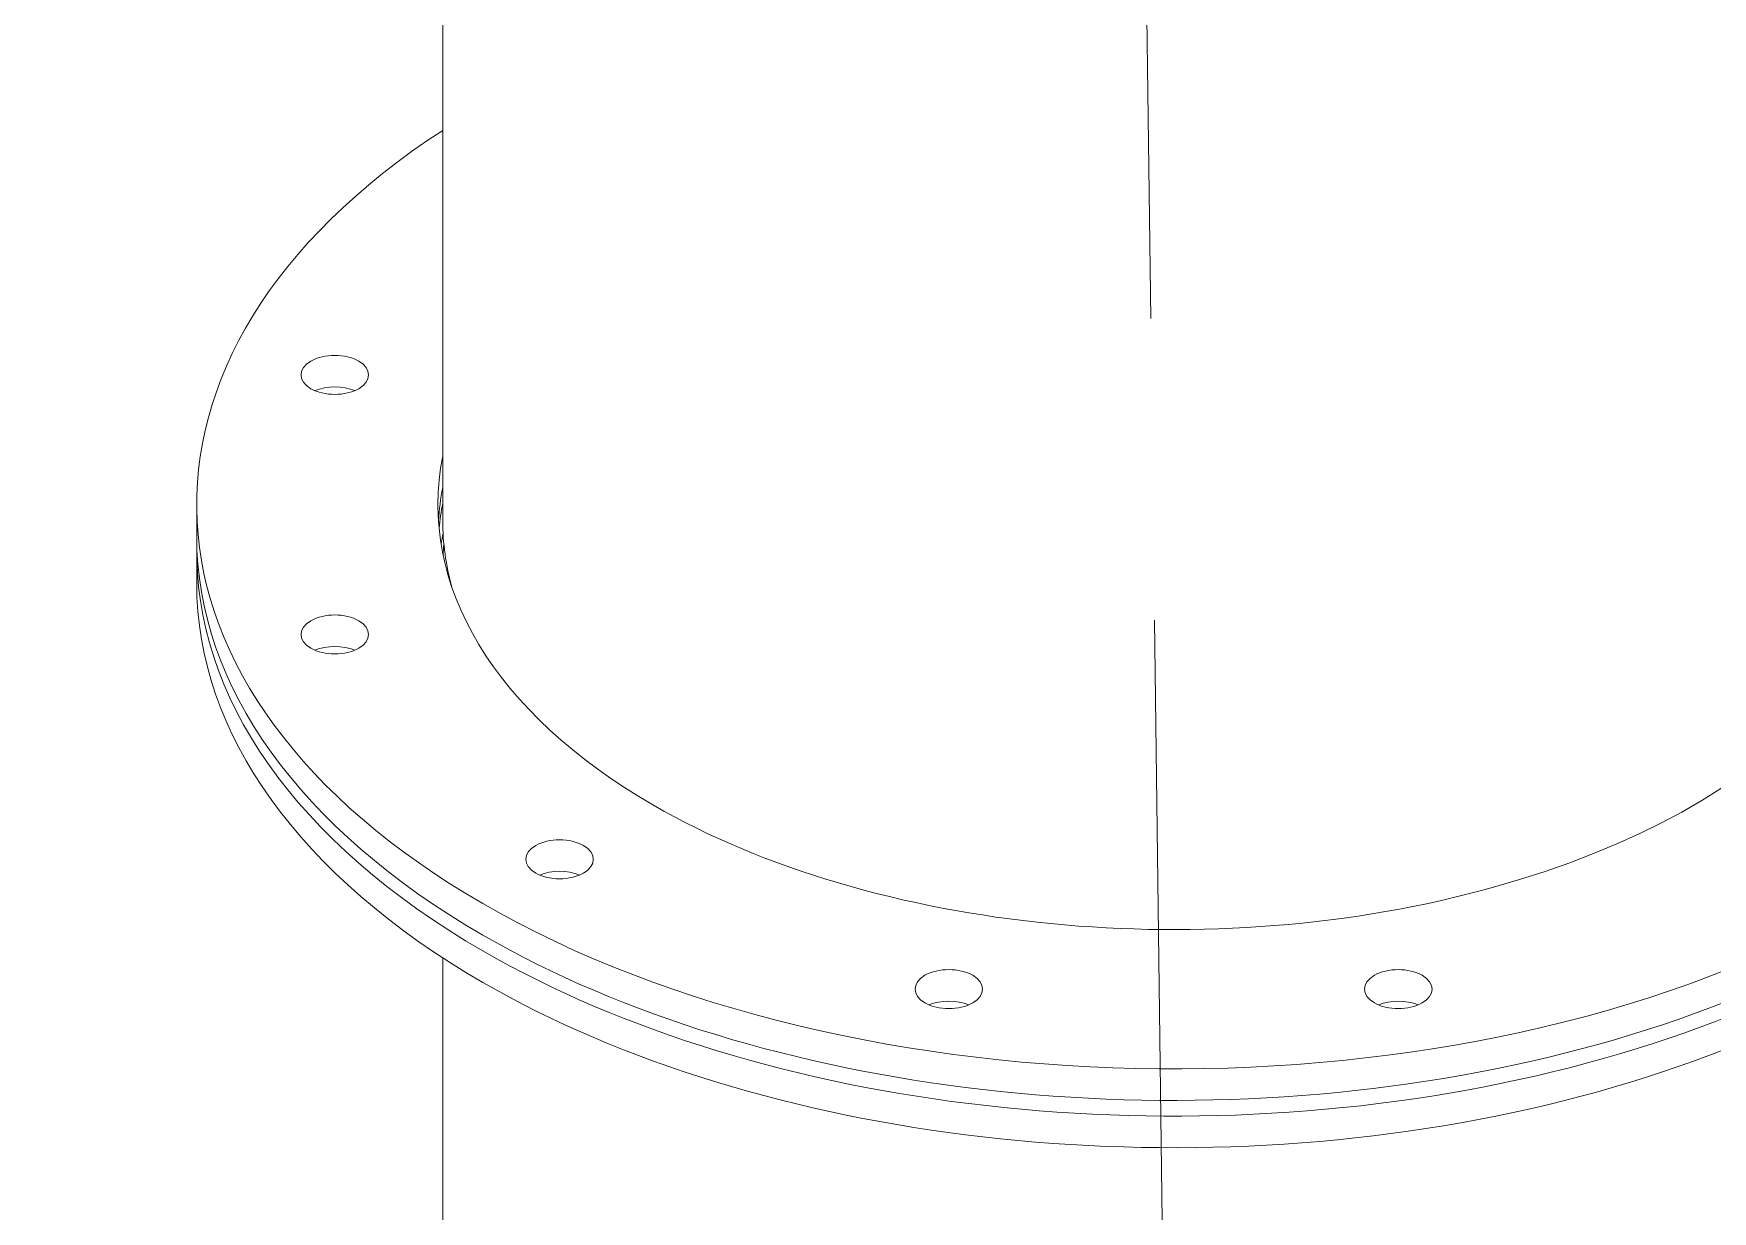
# Model space of a CAD drawing. Header units: inches. Extents: x -350577 to -266477, y -437959 to -377535.
# Drawn here: x -277994.4 to -277646.4, y -411530.3 to -411286.2 of the extents above; entities that cross this region are included whole.
import ezdxf

# ---------------------------------------------------------------- set-up
doc = ezdxf.new("R2010")
doc.units = ezdxf.units.IN
doc.header["$MEASUREMENT"] = 0
doc.linetypes.add('CENTER', pattern=[2, 1.25, -0.25, 0.25, -0.25])
doc.layers.add('CENTER       (itatec)', color=4, linetype='CENTER', lineweight=9)
doc.layers.add('ORGINAL (itatec)', color=3, linetype='Continuous', lineweight=9)

msp = doc.modelspace()

# ---------------------------------------------------------------- linework, layer by layer
at = {"layer": 'CENTER       (itatec)', "ltscale": 250}
msp.add_lwpolyline([(-277758.05, -411720.19), (-277770.29, -410753.27), (-279055.32, -405691.4)], dxfattribs=at)
at = {"layer": 'ORGINAL (itatec)', "extrusion": (-5.55112e-17, 0.816497, 0.57735)}
for p, q in [((-277909.55, -411387.06), (-277909.55, -410875.95)), ((-277960.55, -411383.8), (-277960.55, -411390.33)), ((-277960.55, -411393.59), (-277960.55, -411400.13)), ((-277909.55, -411596.17), (-277909.55, -411477.7))]:
    msp.add_line(p, q, dxfattribs=at)
at = {"layer": 'ORGINAL (itatec)', "extrusion": (-6.16298e-33, 5.55112e-17, -1)}
msp.add_ellipse((-277758.05, -411383.8), major_axis=(-202.5, 0), ratio=0.57735, start_param=-0.785398, end_param=0.72553, dxfattribs=at)
at = {"layer": 'ORGINAL (itatec)', "extrusion": (-2.02584e-17, 1.33093e-33, -1)}
msp.add_ellipse((-277758.05, -411383.8), major_axis=(202.5, 0), ratio=0.57735, start_param=-0.72553, end_param=2.356194, dxfattribs=at)
at = {"layer": 'ORGINAL (itatec)', "extrusion": (-1.84889e-32, 1.66533e-16, -1)}
for centre in [(-277931.92, -411356.9), (-277931.92, -411410.69), (-277885.33, -411457.28), (-277804.64, -411484.18), (-277711.47, -411484.18)]:
    msp.add_ellipse(centre, major_axis=(-7, 0), ratio=0.57735, start_param=-3.926991, end_param=2.356194, dxfattribs=at)
at = {"layer": 'ORGINAL (itatec)'}
for centre, major_axis, start_param, end_param in [((-277931.92, -411363.43), (-7, 0), -2.200636, -0.940957), ((-277758.05, -411383.8), (-152.5, 0), -0.114582, 0.785398), ((-277758.05, -411383.8), (152.5, 0), -2.356194, 0.114582), ((-277758.05, -411390.33), (-152.5, 0), -0.114582, -0.037103), ((-277758.05, -411393.59), (-152.5, 0), -0.114582, -0.05567), ((-277758.05, -411387.06), (-151.5, 0), 0, 0.159364), ((-277758.05, -411400.13), (-152.5, 0), -0.118515, -0.092869), ((-277758.05, -411396.86), (-151.5, 0), -0.056038, -0.030343), ((-277931.92, -411417.23), (-7, 0), -2.200636, -0.940957), ((-277885.33, -411463.81), (-7, 0), -2.200636, -0.940957), ((-277804.64, -411490.71), (-7, 0), -2.200636, -0.940957), ((-277711.47, -411490.71), (-7, 0), -2.200636, -0.940957)]:
    msp.add_ellipse(centre, major_axis=major_axis, ratio=0.57735, start_param=start_param, end_param=end_param, dxfattribs=at)
at = {"layer": 'ORGINAL (itatec)', "extrusion": (0, 0, -1)}
for centre in [(-277758.05, -411390.33), (-277758.05, -411400.13)]:
    msp.add_ellipse(centre, major_axis=(-202.5, 0), ratio=0.57735, start_param=-0.785398, end_param=0, dxfattribs=at)
at = {"layer": 'ORGINAL (itatec)', "extrusion": (-5.20845e-18, 5.55112e-17, -1)}
for centre in [(-277758.05, -411390.33), (-277758.05, -411400.13)]:
    msp.add_ellipse(centre, major_axis=(202.5, 0), ratio=0.57735, start_param=0, end_param=2.356194, dxfattribs=at)
at = {"layer": 'ORGINAL (itatec)', "extrusion": (-7.05056e-17, -3.05926e-32, -1)}
msp.add_ellipse((-277758.05, -411393.59), major_axis=(-202.5, 0), ratio=0.57735, start_param=-0.785398, end_param=0.013968, dxfattribs=at)
at = {"layer": 'ORGINAL (itatec)', "extrusion": (7.83018e-17, -1.66533e-16, -1)}
msp.add_ellipse((-277758.05, -411393.59), major_axis=(202.5, 0), ratio=0.57735, start_param=-0.013968, end_param=2.356194, dxfattribs=at)

doc.saveas('drawing.dxf')
